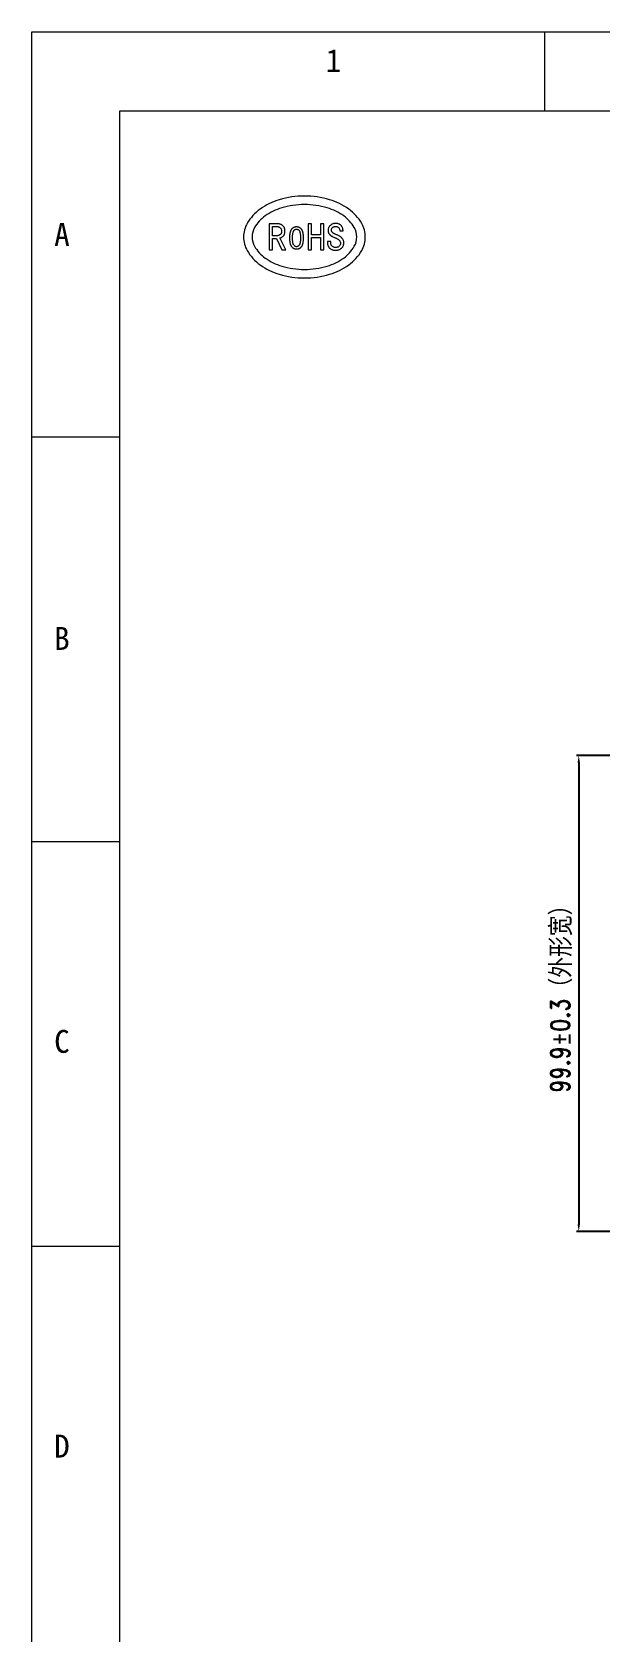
# Model space of a CAD drawing. Extents: x 23 to 280686, y -58 to 9807.
# Drawn here: x 143064.3 to 143183.6, y 3982.3 to 4318.1 of the extents above; entities that cross this region are included whole.
import ezdxf

# ---------------------------------------------------------------- set-up
doc = ezdxf.new("R2010")
doc.units = 0
doc.header["$LTSCALE"] = 23.1
doc.header["$PDMODE"] = 35
doc.layers.get('0').update_dxf_attribs({"linetype": 'CONTINUOUS'})
doc.layers.get('Defpoints').update_dxf_attribs({"linetype": 'CONTINUOUS'})
doc.layers.add('DIM', color=130, linetype='CONTINUOUS')
doc.styles.add('RD', font='ROMAND.shx', dxfattribs={"width": 0.8})
doc.styles.get("Standard").update_dxf_attribs({"font": ''})
doc.styles.add('宋体', font='')
doc.styles.get('Standard').set_extended_font_data('SimSun')
doc.styles.get('宋体').set_extended_font_data('SimSun')
doc.dimstyles.new('ISO-25$0', dxfattribs={"dimtxt": 2.5, "dimasz": 1.5, "dimexe": 0.5, "dimexo": 0.5, "dimgap": 1, "dimtad": 2, "dimzin": 1, "dimdsep": 46, "dimtxsty": 'Standard', "dimcen": 2.5, "dimclrd": 3, "dimclre": 3, "dimclrt": 3, "dimadec": 0, "dimazin": 0, "dimtfac": 1, "dimtmove": 0, "dimatfit": 3, "dimfxl": 1, "dimtfillclr": 3, "dimtzin": 1, "dimarcsym": 0})

# ---------------------------------------------------------------- blocks, each defined once
blk = doc.blocks.new('*D70')
at = {"color": 3, "lineweight": -2, "transparency": 16777216}
for p, q in [((142222.76, 3452.49), (142162.67, 3452.49)), ((142163.17, 3450.99), (142163.17, 3354.09)), ((142222.76, 3352.59), (142162.67, 3352.59))]:
    blk.add_line(p, q, dxfattribs=at)
at = {"color": 3, "transparency": 16777216}
for points in [[(142162.92, 3450.99), (142163.42, 3450.99), (142163.17, 3452.49)], [(142162.92, 3354.09), (142163.42, 3354.09), (142163.17, 3352.59)]]:
    blk.add_solid(points, dxfattribs=at)
at = {"layer": 'Defpoints', "color": 0, "transparency": 16777216}
for p in [(142223.26, 3452.49), (142163.17, 3352.59), (142223.26, 3352.59)]:
    blk.add_point(p, dxfattribs=at)
at = {"color": 3, "transparency": 16777216, "insert": (142159.55, 3402.54), "char_height": 4, "attachment_point": 5, "rotation": 90, "style": 'RD'}
blk.add_mtext('99.9±0.3（外形宽）', dxfattribs=at)
blk = doc.blocks.new('ffsdfsf')
at = {"color": 3}
dim = blk.add_linear_dim(base=(142163.173, 3352.592), p1=(142223.264, 3452.492), p2=(142223.264, 3352.592), angle=90, text='99.9±0.3（外形宽）', dimstyle='ISO-25$0', override={"dimtxt": 4, "dimgap": 1, "dimtxsty": 'RD', "dimtol": 1, "dimlim": 0, "dimtp": 0.2, "dimtm": 0.2}, dxfattribs=at)
dim.commit()
dim.dimension.update_dxf_attribs({"geometry": '*D70', "text_midpoint": (142159.551, 3402.542)})

msp = doc.modelspace()

# ---------------------------------------------------------------- linework, layer by layer
at = {"lineweight": 0}
for p, q in [((143171.952, 4318.055), (143171.952, 4301.481)), ((143064.335, 4233.112), (143082.773, 4233.112)), ((143064.335, 4148.17), (143082.773, 4148.17)), ((143064.335, 4063.227), (143082.773, 4063.227))]:
    msp.add_line(p, q, dxfattribs=at)
for points in [[(143064.335, 4318.055), (143809.097, 4318.055), (143809.097, 3808.398), (143064.335, 3808.398)], [(143082.773, 3821.636), (143082.773, 4301.481), (143796.211, 4301.481), (143796.211, 3821.636)]]:
    msp.add_lwpolyline(points, close=True, dxfattribs=at)
at = {"color": 3, "lineweight": 0}
for points in [[(143133.584, 4277.886, 0.1066089), (143130.859, 4280.897, 0.083602), (143126.85, 4282.862, 0.0723954), (143121.565, 4283.631, 0.0723954), (143116.279, 4282.862, 0.083602), (143112.271, 4280.897, 0.1066089), (143109.546, 4277.886, 0.1315653), (143108.782, 4275.034, 0.1315653), (143109.546, 4272.182, 0.1066089), (143112.271, 4269.172, 0.083602), (143116.279, 4267.206, 0.0723954), (143121.565, 4266.437, 0.0723954), (143126.85, 4267.206, 0.083602), (143130.859, 4269.172, 0.1066089), (143133.584, 4272.182, 0.1315653), (143134.347, 4275.034, 0.1315653)], [(143132.035, 4276.992, 0.1066089), (143129.816, 4279.444, 0.083602), (143126.341, 4281.148, 0.0723954), (143121.565, 4281.843, 0.0723954), (143116.789, 4281.148, 0.083602), (143113.314, 4279.444, 0.1066089), (143111.094, 4276.992, 0.1315653), (143110.57, 4275.034, 0.1315653), (143111.094, 4273.076, 0.1066089), (143113.314, 4270.624, 0.083602), (143116.789, 4268.92, 0.0723954), (143121.565, 4268.225, 0.0723954), (143126.341, 4268.92, 0.083602), (143129.816, 4270.624, 0.1066089), (143132.035, 4273.076, 0.1315653), (143132.559, 4275.034, 0.1315653)]]:
    msp.add_lwpolyline(points, format="xyb", close=True, dxfattribs=at)
for points in [[(143114.833, 4272.319), (143114.833, 4274.729), (143115.7, 4274.729), (143116.824, 4272.319), (143117.627, 4272.319), (143116.407, 4274.826), (143116.466, 4274.841), (143116.561, 4274.871), (143116.652, 4274.908), (143116.74, 4274.952), (143116.826, 4275.003), (143116.91, 4275.061), (143116.991, 4275.125), (143117.069, 4275.197), (143117.146, 4275.275), (143117.162, 4275.295), (143117.22, 4275.368), (143117.272, 4275.445), (143117.318, 4275.527), (143117.357, 4275.615), (143117.39, 4275.707), (143117.417, 4275.803), (143117.439, 4275.905), (143117.454, 4276.012), (143117.463, 4276.123), (143117.466, 4276.24), (143117.465, 4276.31), (143117.46, 4276.428), (143117.449, 4276.541), (143117.433, 4276.649), (143117.411, 4276.752), (143117.385, 4276.851), (143117.353, 4276.944), (143117.316, 4277.033), (143117.274, 4277.116), (143117.227, 4277.195), (143117.174, 4277.268), (143117.116, 4277.338), (143117.053, 4277.402), (143116.985, 4277.461), (143116.984, 4277.461), (143116.908, 4277.513), (143116.829, 4277.562), (143116.747, 4277.606), (143116.661, 4277.645), (143116.571, 4277.68), (143116.478, 4277.712), (143116.382, 4277.739), (143116.282, 4277.762), (143116.179, 4277.781), (143116.072, 4277.796), (143115.963, 4277.806), (143115.849, 4277.812), (143115.732, 4277.814), (143114.127, 4277.814), (143114.127, 4272.319)], [(143115.628, 4277.235), (143115.75, 4277.23), (143115.866, 4277.218), (143115.974, 4277.202), (143116.074, 4277.179), (143116.168, 4277.15), (143116.255, 4277.116), (143116.334, 4277.076), (143116.406, 4277.03), (143116.471, 4276.979), (143116.482, 4276.969), (143116.547, 4276.901), (143116.603, 4276.827), (143116.651, 4276.747), (143116.69, 4276.659), (143116.721, 4276.564), (143116.742, 4276.463), (143116.756, 4276.355), (143116.76, 4276.24), (143116.76, 4276.238), (143116.755, 4276.115), (143116.742, 4276.002), (143116.719, 4275.898), (143116.688, 4275.805), (143116.647, 4275.722), (143116.597, 4275.649), (143116.539, 4275.586), (143116.471, 4275.533), (143116.436, 4275.509), (143116.347, 4275.456), (143116.256, 4275.411), (143116.162, 4275.373), (143116.067, 4275.345), (143115.968, 4275.324), (143115.868, 4275.312), (143115.764, 4275.308), (143114.833, 4275.308), (143114.833, 4277.236), (143115.572, 4277.236)], [(143119.793, 4277.144), (143119.707, 4277.136), (143119.624, 4277.124), (143119.543, 4277.107), (143119.465, 4277.085), (143119.389, 4277.059), (143119.316, 4277.028), (143119.246, 4276.993), (143119.177, 4276.953), (143119.111, 4276.908), (143119.048, 4276.86), (143118.988, 4276.806), (143118.93, 4276.748), (143118.874, 4276.686), (143118.82, 4276.618), (143118.82, 4276.618), (143118.785, 4276.569), (143118.752, 4276.516), (143118.72, 4276.461), (143118.689, 4276.402), (143118.66, 4276.341), (143118.633, 4276.276), (143118.608, 4276.209), (143118.584, 4276.139), (143118.562, 4276.065), (143118.542, 4275.989), (143118.523, 4275.91), (143118.505, 4275.828), (143118.49, 4275.743), (143118.476, 4275.655), (143118.464, 4275.564), (143118.453, 4275.47), (143118.444, 4275.373), (143118.437, 4275.273), (143118.431, 4275.17), (143118.427, 4275.065), (143118.424, 4274.956), (143118.424, 4274.844), (143118.424, 4274.844), (143118.424, 4274.732), (143118.427, 4274.623), (143118.431, 4274.518), (143118.437, 4274.415), (143118.444, 4274.315), (143118.453, 4274.218), (143118.464, 4274.124), (143118.476, 4274.033), (143118.49, 4273.945), (143118.506, 4273.86), (143118.523, 4273.778), (143118.542, 4273.699), (143118.563, 4273.623), (143118.584, 4273.55), (143118.608, 4273.479), (143118.633, 4273.412), (143118.661, 4273.347), (143118.689, 4273.286), (143118.72, 4273.227), (143118.752, 4273.172), (143118.785, 4273.119), (143118.82, 4273.07), (143118.846, 4273.035), (143118.899, 4272.968), (143118.955, 4272.906), (143119.014, 4272.848), (143119.075, 4272.794), (143119.138, 4272.745), (143119.204, 4272.701), (143119.273, 4272.662), (143119.343, 4272.627), (143119.416, 4272.597), (143119.491, 4272.572), (143119.569, 4272.551), (143119.65, 4272.535), (143119.733, 4272.523), (143119.818, 4272.516), (143119.905, 4272.514), (143119.948, 4272.515), (143120.035, 4272.519), (143120.119, 4272.528), (143120.2, 4272.542), (143120.28, 4272.56), (143120.356, 4272.584), (143120.431, 4272.611), (143120.503, 4272.644), (143120.572, 4272.681), (143120.639, 4272.723), (143120.703, 4272.769), (143120.766, 4272.82), (143120.826, 4272.875), (143120.883, 4272.935), (143120.938, 4273), (143120.99, 4273.07), (143121.019, 4273.112), (143121.05, 4273.165), (143121.081, 4273.221), (143121.109, 4273.279), (143121.137, 4273.341), (143121.162, 4273.405), (143121.186, 4273.473), (143121.209, 4273.543), (143121.229, 4273.617), (143121.249, 4273.693), (143121.267, 4273.773), (143121.283, 4273.855), (143121.298, 4273.941), (143121.311, 4274.029), (143121.322, 4274.12), (143121.333, 4274.215), (143121.341, 4274.312), (143121.348, 4274.412), (143121.353, 4274.516), (143121.357, 4274.622), (143121.36, 4274.732), (143121.361, 4274.844), (143121.36, 4274.941), (143121.358, 4275.051), (143121.354, 4275.158), (143121.349, 4275.261), (143121.342, 4275.362), (143121.334, 4275.46), (143121.324, 4275.555), (143121.313, 4275.647), (143121.3, 4275.736), (143121.285, 4275.821), (143121.269, 4275.904), (143121.252, 4275.984), (143121.232, 4276.061), (143121.212, 4276.135), (143121.189, 4276.206), (143121.166, 4276.274), (143121.14, 4276.339), (143121.113, 4276.401), (143121.085, 4276.459), (143121.055, 4276.515), (143121.023, 4276.569), (143120.99, 4276.618), (143120.976, 4276.637), (143120.922, 4276.703), (143120.866, 4276.765), (143120.807, 4276.821), (143120.745, 4276.873), (143120.681, 4276.921), (143120.615, 4276.964), (143120.546, 4277.003), (143120.475, 4277.037), (143120.401, 4277.067), (143120.324, 4277.091), (143120.245, 4277.112), (143120.164, 4277.128), (143120.08, 4277.139), (143119.994, 4277.146), (143119.905, 4277.148), (143119.881, 4277.148)], [(143119.841, 4272.994), (143119.767, 4273.006), (143119.696, 4273.028), (143119.627, 4273.06), (143119.561, 4273.102), (143119.497, 4273.152), (143119.437, 4273.213), (143119.378, 4273.282), (143119.323, 4273.361), (143119.318, 4273.368), (143119.29, 4273.409), (143119.263, 4273.455), (143119.239, 4273.506), (143119.215, 4273.561), (143119.194, 4273.622), (143119.174, 4273.687), (143119.155, 4273.757), (143119.139, 4273.832), (143119.123, 4273.912), (143119.11, 4273.996), (143119.098, 4274.085), (143119.087, 4274.179), (143119.079, 4274.278), (143119.071, 4274.382), (143119.066, 4274.49), (143119.062, 4274.603), (143119.059, 4274.721), (143119.059, 4274.844), (143119.059, 4274.866), (143119.06, 4274.989), (143119.063, 4275.106), (143119.067, 4275.218), (143119.072, 4275.326), (143119.08, 4275.428), (143119.089, 4275.527), (143119.1, 4275.62), (143119.112, 4275.708), (143119.126, 4275.792), (143119.142, 4275.87), (143119.159, 4275.944), (143119.178, 4276.014), (143119.198, 4276.078), (143119.219, 4276.137), (143119.243, 4276.192), (143119.268, 4276.242), (143119.295, 4276.287), (143119.323, 4276.327), (143119.357, 4276.374), (143119.416, 4276.443), (143119.477, 4276.504), (143119.541, 4276.555), (143119.609, 4276.597), (143119.678, 4276.63), (143119.751, 4276.653), (143119.827, 4276.667), (143119.905, 4276.672), (143119.953, 4276.67), (143120.03, 4276.66), (143120.104, 4276.64), (143120.175, 4276.611), (143120.243, 4276.573), (143120.308, 4276.525), (143120.371, 4276.469), (143120.431, 4276.402), (143120.487, 4276.327), (143120.488, 4276.326), (143120.514, 4276.285), (143120.538, 4276.239), (143120.561, 4276.188), (143120.582, 4276.133), (143120.602, 4276.073), (143120.62, 4276.008), (143120.637, 4275.938), (143120.652, 4275.863), (143120.666, 4275.783), (143120.679, 4275.698), (143120.69, 4275.608), (143120.699, 4275.514), (143120.707, 4275.414), (143120.714, 4275.31), (143120.719, 4275.201), (143120.723, 4275.087), (143120.725, 4274.968), (143120.726, 4274.844), (143120.726, 4274.839), (143120.724, 4274.715), (143120.722, 4274.597), (143120.719, 4274.483), (143120.714, 4274.374), (143120.707, 4274.27), (143120.699, 4274.171), (143120.689, 4274.076), (143120.678, 4273.987), (143120.666, 4273.902), (143120.652, 4273.823), (143120.636, 4273.748), (143120.619, 4273.678), (143120.601, 4273.613), (143120.581, 4273.553), (143120.56, 4273.498), (143120.537, 4273.447), (143120.513, 4273.402), (143120.487, 4273.361), (143120.442, 4273.295), (143120.384, 4273.223), (143120.324, 4273.162), (143120.261, 4273.109), (143120.195, 4273.066), (143120.127, 4273.033), (143120.056, 4273.01), (143119.982, 4272.995), (143119.905, 4272.99)], [(143123.053, 4272.319), (143123.053, 4274.922), (143124.948, 4274.922), (143124.948, 4272.319), (143125.654, 4272.319), (143125.654, 4277.814), (143124.948, 4277.814), (143124.948, 4275.501), (143123.053, 4275.501), (143123.053, 4277.814), (143122.347, 4277.814), (143122.347, 4272.319)], [(143127.697, 4277.834), (143127.601, 4277.809), (143127.507, 4277.777), (143127.416, 4277.739), (143127.328, 4277.695), (143127.242, 4277.646), (143127.16, 4277.59), (143127.08, 4277.529), (143127.003, 4277.461), (143126.98, 4277.44), (143126.906, 4277.37), (143126.84, 4277.295), (143126.779, 4277.218), (143126.725, 4277.137), (143126.677, 4277.053), (143126.636, 4276.965), (143126.601, 4276.874), (143126.572, 4276.78), (143126.55, 4276.682), (143126.534, 4276.581), (143126.524, 4276.476), (143126.521, 4276.368), (143126.521, 4276.343), (143126.528, 4276.241), (143126.542, 4276.142), (143126.564, 4276.045), (143126.596, 4275.952), (143126.635, 4275.863), (143126.682, 4275.775), (143126.738, 4275.692), (143126.802, 4275.61), (143126.875, 4275.533), (143126.913, 4275.492), (143126.972, 4275.437), (143127.035, 4275.384), (143127.105, 4275.33), (143127.18, 4275.278), (143127.262, 4275.227), (143127.349, 4275.176), (143127.443, 4275.127), (143127.542, 4275.078), (143127.647, 4275.03), (143127.758, 4274.982), (143127.875, 4274.935), (143127.998, 4274.89), (143128.065, 4274.862), (143128.173, 4274.813), (143128.275, 4274.763), (143128.371, 4274.712), (143128.463, 4274.659), (143128.548, 4274.606), (143128.627, 4274.55), (143128.701, 4274.493), (143128.77, 4274.435), (143128.833, 4274.376), (143128.907, 4274.304), (143128.972, 4274.224), (143129.026, 4274.14), (143129.068, 4274.052), (143129.098, 4273.961), (143129.116, 4273.865), (143129.122, 4273.765), (143129.122, 4273.759), (143129.116, 4273.653), (143129.1, 4273.551), (143129.074, 4273.455), (143129.037, 4273.364), (143128.99, 4273.278), (143128.933, 4273.198), (143128.865, 4273.122), (143128.836, 4273.087), (143128.774, 4273.028), (143128.703, 4272.976), (143128.624, 4272.933), (143128.536, 4272.896), (143128.439, 4272.869), (143128.333, 4272.849), (143128.218, 4272.837), (143128.095, 4272.833), (143128.038, 4272.834), (143127.939, 4272.844), (143127.841, 4272.862), (143127.746, 4272.89), (143127.653, 4272.926), (143127.563, 4272.972), (143127.474, 4273.026), (143127.388, 4273.09), (143127.358, 4273.118), (143127.297, 4273.186), (143127.244, 4273.261), (143127.2, 4273.343), (143127.164, 4273.433), (143127.135, 4273.529), (143127.115, 4273.633), (143127.103, 4273.744), (143127.099, 4273.861), (143127.099, 4274.054), (143126.392, 4274.054), (143126.392, 4273.83), (143126.393, 4273.792), (143126.398, 4273.685), (143126.409, 4273.581), (143126.426, 4273.48), (143126.449, 4273.382), (143126.477, 4273.287), (143126.512, 4273.195), (143126.552, 4273.106), (143126.598, 4273.02), (143126.65, 4272.937), (143126.708, 4272.856), (143126.773, 4272.779), (143126.842, 4272.704), (143126.88, 4272.668), (143126.95, 4272.607), (143127.024, 4272.551), (143127.103, 4272.499), (143127.185, 4272.452), (143127.27, 4272.411), (143127.359, 4272.374), (143127.453, 4272.343), (143127.55, 4272.316), (143127.652, 4272.294), (143127.756, 4272.276), (143127.865, 4272.264), (143127.978, 4272.257), (143128.095, 4272.255), (143128.187, 4272.256), (143128.299, 4272.262), (143128.408, 4272.273), (143128.512, 4272.289), (143128.614, 4272.309), (143128.713, 4272.334), (143128.808, 4272.364), (143128.9, 4272.398), (143128.988, 4272.437), (143129.073, 4272.482), (143129.154, 4272.53), (143129.233, 4272.584), (143129.307, 4272.642), (143129.379, 4272.704), (143129.428, 4272.752), (143129.492, 4272.823), (143129.55, 4272.897), (143129.603, 4272.976), (143129.65, 4273.058), (143129.692, 4273.145), (143129.728, 4273.235), (143129.759, 4273.329), (143129.784, 4273.428), (143129.804, 4273.531), (143129.817, 4273.637), (143129.826, 4273.747), (143129.828, 4273.861), (143129.828, 4273.891), (143129.822, 4273.995), (143129.81, 4274.096), (143129.789, 4274.194), (143129.762, 4274.288), (143129.727, 4274.38), (143129.685, 4274.469), (143129.635, 4274.554), (143129.579, 4274.637), (143129.514, 4274.717), (143129.443, 4274.793), (143129.396, 4274.843), (143129.33, 4274.907), (143129.261, 4274.969), (143129.187, 4275.029), (143129.11, 4275.087), (143129.029, 4275.145), (143128.944, 4275.2), (143128.855, 4275.254), (143128.762, 4275.307), (143128.666, 4275.357), (143128.564, 4275.406), (143128.46, 4275.454), (143128.352, 4275.501), (143128.307, 4275.517), (143128.167, 4275.572), (143128.038, 4275.625), (143127.92, 4275.676), (143127.815, 4275.725), (143127.72, 4275.773), (143127.637, 4275.818), (143127.566, 4275.862), (143127.506, 4275.904), (143127.457, 4275.944), (143127.421, 4275.982), (143127.403, 4276.003), (143127.34, 4276.09), (143127.291, 4276.181), (143127.255, 4276.273), (143127.235, 4276.367), (143127.228, 4276.464), (143127.228, 4276.5), (143127.237, 4276.607), (143127.258, 4276.707), (143127.289, 4276.801), (143127.332, 4276.888), (143127.387, 4276.969), (143127.452, 4277.043), (143127.509, 4277.082), (143127.592, 4277.129), (143127.681, 4277.167), (143127.776, 4277.198), (143127.876, 4277.219), (143127.982, 4277.232), (143128.095, 4277.236), (143128.166, 4277.234), (143128.275, 4277.223), (143128.377, 4277.202), (143128.471, 4277.171), (143128.557, 4277.13), (143128.635, 4277.078), (143128.706, 4277.017), (143128.768, 4276.947), (143128.818, 4276.877), (143128.87, 4276.788), (143128.911, 4276.697), (143128.94, 4276.603), (143128.958, 4276.506), (143128.965, 4276.406), (143128.961, 4276.304), (143129.668, 4276.304), (143129.668, 4276.349), (143129.662, 4276.448), (143129.652, 4276.548), (143129.636, 4276.646), (143129.615, 4276.743), (143129.588, 4276.84), (143129.556, 4276.935), (143129.518, 4277.029), (143129.475, 4277.123), (143129.428, 4277.215), (143129.373, 4277.307), (143129.314, 4277.397), (143129.28, 4277.437), (143129.219, 4277.502), (143129.152, 4277.563), (143129.08, 4277.617), (143129.004, 4277.667), (143128.922, 4277.712), (143128.836, 4277.751), (143128.744, 4277.785), (143128.648, 4277.814), (143128.547, 4277.837), (143128.441, 4277.855), (143128.331, 4277.868), (143128.215, 4277.876), (143128.095, 4277.879), (143128.003, 4277.877), (143127.898, 4277.868), (143127.796, 4277.855)]]:
    msp.add_lwpolyline(points, close=True, dxfattribs=at)

# ---------------------------------------------------------------- block references
at = {"layer": 'DIM'}
msp.add_blockref('ffsdfsf', (1016.002, 713.712), dxfattribs=at)

# ---------------------------------------------------------------- texts
at = {"lineweight": 0, "char_height": 4.804, "width": 46.19013, "attachment_point": 1, "style": '宋体'}
for s, insert in [('1', (143126.028, 4314.454)), ('A', (143068.996, 4277.95)), ('B', (143068.996, 4193.189)), ('C', (143068.996, 4108.624)), ('D', (143068.996, 4023.678))]:
    msp.add_mtext(s, dxfattribs=dict(at, insert=insert))

doc.saveas('drawing.dxf')
